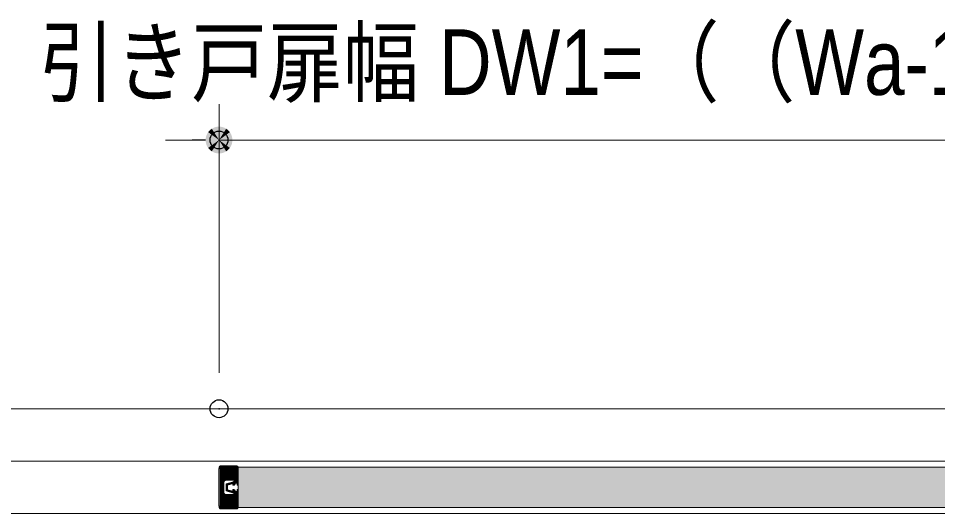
# Model space of a CAD drawing. Units: millimetres, scale not verified. Extents: x -9094 to 9094, y -4567 to 4567.
# Drawn here: x -162 to 610, y 286 to 702 of the extents above; entities that cross this region are included whole.
import ezdxf
from ezdxf.enums import TextEntityAlignment as Align

# ---------------------------------------------------------------- set-up
doc = ezdxf.new("R2010")
doc.units = ezdxf.units.MM
doc.header["$LTSCALE"] = 30
doc.header["$PDMODE"] = 32
doc.header["$PDSIZE"] = 15
for name, color, linetype, lineweight in [('0-2_2寸法-1', 7, 'Continuous', 15), ('0-3_0', 7, 'Continuous', 25), ('0-5_3一般', 254, 'Continuous', 20)]:
    doc.layers.add(name, color=color, linetype=linetype, lineweight=lineweight)
doc.layers.add('0-4_Defpoints', color=7, linetype='Continuous')
doc.styles.add('ＭＳ Ｐゴシック', font='')
doc.styles.get('ＭＳ Ｐゴシック').set_extended_font_data('MS PGothic')

# ---------------------------------------------------------------- blocks, each defined once
blk = doc.blocks.new('グループ-60')
at = {"layer": '0-5_3一般', "lineweight": 18}
for p, q in [((80985, 9324), (80985, 9316)), ((81013, 9332), (80993, 9332)), ((80993, 9308), (81013, 9308)), ((81017, 9358), (81017, 9336)), ((81093, 9358), (81093, 9320)), ((81101, 9312), (81109, 9312)), ((80985, 9186), (80985, 9194)), ((80993, 9202), (81013, 9202)), ((81013, 9178), (80993, 9178)), ((81017, 9152), (81017, 9174)), ((81093, 9152), (81093, 9190)), ((81101, 9198), (81109, 9198))]:
    blk.add_line(p, q, dxfattribs=at)
at = {"layer": '0-5_3一般', "color": 7, "lineweight": 15}
for p, q in [((80985, 9324), (80985, 9316)), ((81013, 9332), (80993, 9332)), ((80993, 9308), (81013, 9308)), ((81017, 9358), (81017, 9336)), ((81041, 9336), (81041, 9358)), ((81093, 9358), (81093, 9320)), ((81101, 9312), (81109, 9312)), ((81117, 9320), (81117, 9358)), ((80985, 9186), (80985, 9194)), ((80993, 9202), (81013, 9202)), ((81013, 9178), (80993, 9178)), ((81017, 9152), (81017, 9174)), ((81041, 9174), (81041, 9152)), ((81093, 9152), (81093, 9190)), ((81101, 9198), (81109, 9198)), ((81117, 9190), (81117, 9152))]:
    blk.add_line(p, q, dxfattribs=at)
at = {"layer": '0-5_3一般'}
for p, q in [((81037.8, 9323), (80985, 9323)), ((81033.5, 9317), (80985, 9317)), ((81040, 9329), (80986.8, 9329)), ((81025.6, 9311), (80986.8, 9311)), ((81040.9, 9335), (81016.9, 9335)), ((81041, 9353), (81017, 9353)), ((81041, 9347), (81017, 9347)), ((81041, 9341), (81017, 9341)), ((81117, 9357), (81093, 9357)), ((81117, 9357), (81093, 9357)), ((81117, 9351), (81093, 9351)), ((81117, 9345), (81093, 9345)), ((81117, 9339), (81093, 9339)), ((81117, 9333), (81093, 9333)), ((81117, 9327), (81093, 9327)), ((81117, 9321), (81093, 9321)), ((81115.2, 9315), (81094.8, 9315)), ((81035.2, 9191), (80985, 9191)), ((81038.7, 9185), (80985.1, 9185)), ((81028.9, 9197), (80985.6, 9197)), ((81040.5, 9179), (80989.2, 9179)), ((81041, 9173), (81017, 9173)), ((81041, 9167), (81017, 9167)), ((81041, 9161), (81017, 9161)), ((81041, 9155), (81017, 9155)), ((81117, 9185), (81093, 9185)), ((81117, 9179), (81093, 9179)), ((81117, 9173), (81093, 9173)), ((81117, 9167), (81093, 9167)), ((81117, 9161), (81093, 9161)), ((81117, 9155), (81093, 9155)), ((81116.9, 9191), (81093.1, 9191)), ((81112.8, 9197), (81097.2, 9197)), ((81112.8, 9197), (81097.2, 9197))]:
    blk.add_line(p, q, dxfattribs=at)
at = {"layer": '0-5_3一般', "color": 7, "lineweight": 15}
blk.add_lwpolyline([(81045, 9402), (81081, 9402), (81081, 9478), (81109, 9478), (81117, 9415), (81117, 9358), (81017, 9358), (80849, 9313), (80849, 9197), (81017, 9152), (81117, 9152), (81117, 9095), (81109, 9032), (81081, 9032), (81081, 9108), (81045, 9108), (81045, 9090), (81029, 9090), (81005.3, 9113.7), (80817, 9164.2), (80817, 9345.8), (81005.3, 9396.3), (81029, 9420), (81045, 9420)], close=True, dxfattribs=at)
at = {"layer": '0-5_3一般', "lineweight": 18}
for points in [[(81041, 9336), (81041, 9358), (81017, 9358)], [(81117, 9320), (81117, 9358), (81093, 9358)], [(81041, 9174), (81041, 9152), (81017, 9152)], [(81117, 9190), (81117, 9152), (81093, 9152)]]:
    blk.add_lwpolyline(points, dxfattribs=at)
for centre, radius, start, end in [((80993, 9324), 8, 90, 180), ((80993, 9316), 8, 180, 270), ((81013, 9336), 4, 270, 360), ((81013, 9336), 28, 270, 360), ((81101, 9320), 8, 180, 270), ((81109, 9320), 8, 270, 360), ((80993, 9194), 8, 90, 180), ((80993, 9186), 8, 180, 270), ((81013, 9174), 28, 0, 90), ((81013, 9174), 4, 0, 90), ((81101, 9190), 8, 90, 180), ((81109, 9190), 8, 0, 90)]:
    blk.add_arc(centre, radius, start, end, dxfattribs=at)
at = {"layer": '0-5_3一般', "color": 7, "lineweight": 15}
for centre, radius, start, end in [((80993, 9324), 8, 90, 180), ((80993, 9316), 8, 180, 270), ((81013, 9336), 4, 270, 0), ((81013, 9336), 28, 270, 0), ((81101, 9320), 8, 180, 270), ((81109, 9320), 8, 270, 0), ((80993, 9194), 8, 90, 180), ((80993, 9186), 8, 180, 270), ((81013, 9174), 28, 0, 90), ((81013, 9174), 4, 0, 90), ((81101, 9190), 8, 90, 180), ((81109, 9190), 8, 0, 90)]:
    blk.add_arc(centre, radius, start, end, dxfattribs=at)
at = {"layer": '0-5_3一般'}
for points in [[(81017, 9358), (81005.3, 9396.3), (80817, 9345.8)], [(81017, 9358), (80817, 9345.8), (80849, 9313)], [(80849, 9313), (80817, 9345.8), (80817, 9164.2)], [(80849, 9313), (80817, 9164.2), (80849, 9197)], [(81005.3, 9396.3), (81045, 9420), (81029, 9420)], [(81005.3, 9396.3), (81045, 9402), (81045, 9420)], [(81117, 9358), (81045, 9402), (81005.3, 9396.3)], [(81117, 9358), (81005.3, 9396.3), (81017, 9358)], [(81117, 9358), (81081, 9402), (81045, 9402)], [(81081, 9478), (81117, 9358), (81109, 9478)], [(81081, 9478), (81081, 9402), (81117, 9358)], [(81109, 9478), (81117, 9358), (81117, 9415)], [(80849, 9197), (80817, 9164.2), (81005.3, 9113.7)], [(80849, 9197), (81117, 9095), (81017, 9152)], [(80849, 9197), (81081, 9108), (81117, 9095)], [(80849, 9197), (81045, 9108), (81081, 9108)], [(80849, 9197), (81005.3, 9113.7), (81045, 9108)], [(81045, 9108), (81005.3, 9113.7), (81029, 9090)], [(81017, 9152), (81117, 9095), (81117, 9152)], [(81045, 9108), (81029, 9090), (81045, 9090)], [(81117, 9095), (81081, 9108), (81081, 9032)], [(81117, 9095), (81081, 9032), (81109, 9032)]]:
    blk.add_solid(points, dxfattribs=at)
blk = doc.blocks.new('グループ-61')
at = {"layer": '0-5_3一般'}
for p, q in [((81117, 9762), (80637, 9762)), ((81117, 9756), (80637, 9756)), ((81117, 9750), (80637, 9750)), ((81117, 9744), (80637, 9744)), ((81116.8, 9768), (80637.2, 9768)), ((81115.6, 9774), (80638.4, 9774)), ((81112.9, 9780), (80641.1, 9780)), ((81108.4, 9786), (80645.6, 9786)), ((81100, 9792), (80654, 9792)), ((81117, 9738), (80667, 9738)), ((81117, 9732), (80667, 9732)), ((81117, 9726), (80667, 9726)), ((80781, 9729), (80721, 9729)), ((80775, 9735), (80739, 9735)), ((81033, 9729), (80973, 9729)), ((81015, 9735), (80979, 9735)), ((81117, 9720), (80667, 9720)), ((81117, 9714), (80667, 9714)), ((81117, 9708), (80667, 9708)), ((81117, 9702), (80667, 9702)), ((81117, 9696), (80667, 9696)), ((81117, 9690), (80667, 9690)), ((81117, 9684), (80667, 9684)), ((81117, 9678), (80667, 9678)), ((81117, 9672), (80667, 9672)), ((81117, 9666), (80667, 9666)), ((81117, 9660), (80667, 9660)), ((81117, 9654), (80667, 9654)), ((81117, 9648), (80667, 9648)), ((81117, 9642), (80667, 9642)), ((81117, 9636), (80667, 9636)), ((81117, 9630), (80667, 9630)), ((81117, 9606), (80667, 9606)), ((81117, 9600), (80667, 9600)), ((81117, 9594), (80667, 9594)), ((81117, 9570), (80667, 9570)), ((81117, 9564), (80667, 9564)), ((81117, 9558), (80667, 9558)), ((81117, 9552), (80667, 9552)), ((81117, 9546), (80667, 9546)), ((81117, 9540), (80667, 9540)), ((81117, 9534), (80667, 9534)), ((81117, 9528), (80667, 9528)), ((81117, 9522), (80667, 9522)), ((81117, 9516), (80667, 9516)), ((81117, 9510), (80667, 9510)), ((81117, 9504), (80667, 9504)), ((81117, 9498), (80667, 9498)), ((81117, 9624), (80667.5, 9624)), ((81117, 9588), (80668.5, 9588)), ((81117, 9576), (80671.5, 9576)), ((81117, 9612), (80672.5, 9612)), ((81117, 9618), (80673.5, 9618)), ((81117, 9582), (80674.5, 9582)), ((81045, 9705), (80709, 9705)), ((81045, 9699), (80709, 9699)), ((81045, 9693), (80709, 9693)), ((81045, 9687), (80709, 9687)), ((81045, 9681), (80709, 9681)), ((81045, 9675), (80709, 9675)), ((81045, 9669), (80709, 9669)), ((81045, 9663), (80709, 9663)), ((81045, 9657), (80709, 9657)), ((81045, 9651), (80709, 9651)), ((81045, 9645), (80709, 9645)), ((81045, 9639), (80709, 9639)), ((81045, 9633), (80709, 9633)), ((81045, 9627), (80709, 9627)), ((81048.5, 9621), (80709, 9621)), ((81053.5, 9615), (80709, 9615)), ((81047.5, 9609), (80709, 9609)), ((81045, 9603), (80709, 9603)), ((81045, 9597), (80709, 9597)), ((81045, 9591), (80709, 9591)), ((81049.5, 9585), (80709, 9585)), ((81052.5, 9579), (80709, 9579)), ((81046.5, 9573), (80709, 9573)), ((81045, 9567), (80709, 9567)), ((81045, 9561), (80709, 9561)), ((81045, 9555), (80709, 9555)), ((81045, 9549), (80709, 9549)), ((81045, 9543), (80709, 9543)), ((81045, 9537), (80709, 9537)), ((81045, 9531), (80709, 9531)), ((81045, 9525), (80709, 9525)), ((81045, 9519), (80709, 9519)), ((81045, 9513), (80709, 9513)), ((81044.8, 9507), (80709.2, 9507)), ((81044.3, 9711), (80709.7, 9711)), ((81043.6, 9501), (80710.4, 9501)), ((81042.4, 9717), (80711.6, 9717)), ((81040.9, 9495), (80713.1, 9495)), ((80787, 9723), (80715, 9723)), ((81039, 9723), (80967, 9723)), ((81117, 9492), (80667, 9492)), ((81117, 9486), (80667, 9486)), ((81081, 9474), (80667, 9474)), ((81081, 9468), (80667, 9468)), ((81081, 9462), (80667, 9462)), ((81081, 9456), (80667, 9456)), ((81081, 9450), (80667, 9450)), ((81081, 9444), (80667, 9444)), ((81081, 9438), (80667, 9438)), ((80798.3, 9432), (80667, 9432)), ((80785.7, 9426), (80667, 9426)), ((80777.6, 9420), (80667, 9420)), ((80771.6, 9414), (80667, 9414)), ((80767.1, 9408), (80667, 9408)), ((80763.4, 9402), (80667, 9402)), ((80761, 9396), (80667, 9396)), ((80759.1, 9390), (80667, 9390)), ((80757.7, 9384), (80667, 9384)), ((80757.2, 9378), (80667, 9378)), ((80757, 9372), (80667, 9372)), ((80757, 9366), (80667, 9366)), ((80757, 9360), (80667, 9360)), ((80757, 9354), (80667, 9354)), ((80757, 9348), (80667, 9348)), ((80757, 9342), (80667, 9342)), ((80757, 9336), (80667, 9336)), ((80757, 9330), (80667, 9330)), ((80757, 9324), (80667, 9324)), ((80757, 9318), (80667, 9318)), ((80757, 9312), (80667, 9312)), ((80757, 9306), (80667, 9306)), ((80757, 9300), (80667, 9300)), ((80757, 9294), (80667, 9294)), ((80757, 9288), (80667, 9288)), ((80757, 9282), (80667, 9282)), ((80757, 9276), (80667, 9276)), ((80757, 9270), (80667, 9270)), ((80757, 9264), (80667, 9264)), ((81036.4, 9489), (80717.6, 9489)), ((81028, 9483), (80726, 9483)), ((81081, 9432), (81045, 9432)), ((81081, 9426), (81045, 9426)), ((81081, 9420), (81045, 9420)), ((81081, 9414), (81045, 9414)), ((81081, 9408), (81045, 9408)), ((81117, 9480), (81081, 9480)), ((80757, 9258), (80667, 9258)), ((80757, 9252), (80667, 9252)), ((80757, 9246), (80667, 9246)), ((80757, 9240), (80667, 9240)), ((80757, 9234), (80667, 9234)), ((80757, 9228), (80667, 9228)), ((80757, 9222), (80667, 9222)), ((80757, 9216), (80667, 9216)), ((80757, 9210), (80667, 9210)), ((80757, 9204), (80667, 9204)), ((80757, 9198), (80667, 9198)), ((80757, 9192), (80667, 9192)), ((80757, 9186), (80667, 9186)), ((80757, 9180), (80667, 9180)), ((80757, 9174), (80667, 9174)), ((80757, 9168), (80667, 9168)), ((80757, 9162), (80667, 9162)), ((80757, 9156), (80667, 9156)), ((80757, 9150), (80667, 9150)), ((80757, 9144), (80667, 9144)), ((80757, 9138), (80667, 9138)), ((80757.2, 9132), (80667, 9132)), ((80757.7, 9126), (80667, 9126)), ((80759.1, 9120), (80667, 9120)), ((80761, 9114), (80667, 9114)), ((80763.4, 9108), (80667, 9108)), ((80767.1, 9102), (80667, 9102)), ((80771.6, 9096), (80667, 9096)), ((80777.6, 9090), (80667, 9090)), ((80785.7, 9084), (80667, 9084)), ((80798.3, 9078), (80667, 9078)), ((81081, 9072), (80667, 9072)), ((81081, 9066), (80667, 9066)), ((81081, 9060), (80667, 9060)), ((81081, 9054), (80667, 9054)), ((81081, 9048), (80667, 9048)), ((81081, 9042), (80667, 9042)), ((81081, 9036), (80667, 9036)), ((81081, 9102), (81045, 9102)), ((81081, 9096), (81045, 9096)), ((81081, 9090), (81045, 9090)), ((81081, 9084), (81045, 9084)), ((81081, 9078), (81045, 9078)), ((81117, 9024), (80667, 9024)), ((81117, 9018), (80667, 9018)), ((81117, 9012), (80667, 9012)), ((81117, 9006), (80667, 9006)), ((81117, 9000), (80667, 9000)), ((81117, 8994), (80667, 8994)), ((81117, 8988), (80667, 8988)), ((81117, 8982), (80667, 8982)), ((81117, 8976), (80667, 8976)), ((81117, 8970), (80667, 8970)), ((81117, 8964), (80667, 8964)), ((81117, 8958), (80667, 8958)), ((81117, 8952), (80667, 8952)), ((81117, 8946), (80667, 8946)), ((81117, 8940), (80667, 8940)), ((81117, 8916), (80667, 8916)), ((81117, 8910), (80667, 8910)), ((81117, 8904), (80667, 8904)), ((81117, 8880), (80667, 8880)), ((81117, 8874), (80667, 8874)), ((81117, 8868), (80667, 8868)), ((81117, 8862), (80667, 8862)), ((81117, 8856), (80667, 8856)), ((81117, 8850), (80667, 8850)), ((81117, 8844), (80667, 8844)), ((81117, 8838), (80667, 8838)), ((81117, 8832), (80667, 8832)), ((81117, 8826), (80667, 8826)), ((81117, 8820), (80667, 8820)), ((81117, 8814), (80667, 8814)), ((81117, 8808), (80667, 8808)), ((81117, 8802), (80667, 8802)), ((81117, 8886), (80667.5, 8886)), ((81117, 8922), (80668.5, 8922)), ((81117, 8934), (80671.5, 8934)), ((81117, 8898), (80672.5, 8898)), ((81117, 8892), (80673.5, 8892)), ((81117, 8928), (80674.5, 8928)), ((81045, 9000), (80709, 9000)), ((81045, 8994), (80709, 8994)), ((81045, 8988), (80709, 8988)), ((81045, 8982), (80709, 8982)), ((81045, 8976), (80709, 8976)), ((81045, 8970), (80709, 8970)), ((81045, 8964), (80709, 8964)), ((81045, 8958), (80709, 8958)), ((81045, 8952), (80709, 8952)), ((81045, 8946), (80709, 8946)), ((81045, 8940), (80709, 8940)), ((81049.5, 8934), (80709, 8934)), ((81052.5, 8928), (80709, 8928)), ((81046.5, 8922), (80709, 8922)), ((81045, 8916), (80709, 8916)), ((81045, 8910), (80709, 8910)), ((81045, 8904), (80709, 8904)), ((81050.5, 8898), (80709, 8898)), ((81051.5, 8892), (80709, 8892)), ((81045.5, 8886), (80709, 8886)), ((81045, 8880), (80709, 8880)), ((81045, 8874), (80709, 8874)), ((81045, 8868), (80709, 8868)), ((81045, 8862), (80709, 8862)), ((81045, 8856), (80709, 8856)), ((81045, 8850), (80709, 8850)), ((81045, 8844), (80709, 8844)), ((81045, 8838), (80709, 8838)), ((81045, 8832), (80709, 8832)), ((81045, 8826), (80709, 8826)), ((81045, 8820), (80709, 8820)), ((81045, 8814), (80709, 8814)), ((81045, 8808), (80709, 8808)), ((81044.8, 8802), (80709.2, 8802)), ((81044.3, 9006), (80709.7, 9006)), ((81042.4, 9012), (80711.6, 9012)), ((81039, 9018), (80715, 9018)), ((81033, 9024), (80721, 9024)), ((81015, 9030), (80739, 9030)), ((81117, 9030), (81081, 9030)), ((81117, 8766), (80637, 8766)), ((81117, 8760), (80637, 8760)), ((81117, 8754), (80637, 8754)), ((81117, 8748), (80637, 8748)), ((81116.8, 8742), (80637.2, 8742)), ((81115.6, 8736), (80638.4, 8736)), ((81112.9, 8730), (80641.1, 8730)), ((81108.4, 8724), (80645.6, 8724)), ((81100, 8718), (80654, 8718)), ((81117, 8796), (80667, 8796)), ((81117, 8790), (80667, 8790)), ((81117, 8784), (80667, 8784)), ((81117, 8778), (80667, 8778)), ((81117, 8772), (80667, 8772)), ((81043.6, 8796), (80710.4, 8796)), ((81040.9, 8790), (80713.1, 8790)), ((80784, 8784), (80717.6, 8784)), ((80778, 8778), (80726, 8778)), ((81036.4, 8784), (80970, 8784)), ((81028, 8778), (80976, 8778))]:
    blk.add_line(p, q, dxfattribs=at)
at = {"layer": '0-5_3一般', "lineweight": 18}
for p, q in [((81087, 9795), (80667, 9795)), ((80709, 9510), (80709, 9705)), ((81015, 9480), (80739, 9480)), ((80757, 9135), (80757, 9375)), ((80709, 9000), (80709, 8805)), ((81015, 9030), (80739, 9030)), ((80667, 8715), (81087, 8715))]:
    blk.add_line(p, q, dxfattribs=at)
at = {"layer": '0-5_3一般', "color": 7, "lineweight": 15}
for p, q in [((81087, 9795), (80667, 9795)), ((80709, 9510), (80709, 9705)), ((81015, 9480), (80739, 9480)), ((80757, 9135), (80757, 9375)), ((80709, 9000), (80709, 8805)), ((81015, 9030), (80739, 9030)), ((80667, 8715), (81087, 8715))]:
    blk.add_line(p, q, dxfattribs=at)
blk.add_lwpolyline([(80667, 8779), (80634, 8779), (80634, 9731), (80667, 9731)], close=True, dxfattribs=at)
at = {"layer": '0-5_3一般', "lineweight": 18}
for points in [[(80637, 9765), (80637, 9738), (80667, 9738), (80667, 9624.5)], [(80739, 9735), (80775, 9735), (80787, 9723), (80967, 9723), (80979, 9735), (81015, 9735)], [(80817, 9435), (81045, 9435), (81045, 9408), (81081, 9408), (81081, 9480), (81117, 9480), (81117, 9765)], [(80667, 9624.5), (80676, 9615.5), (80667, 9606.5), (80667, 9589.5), (80676, 9580.5), (80667, 9571.5), (80667, 8938.5), (80676, 8929.5), (80667, 8920.5), (80667, 8903.5), (80676, 8894.5), (80667, 8885.5), (80667, 8772), (80637, 8772), (80637, 8745)], [(81045, 9705), (81045, 9624.5), (81054, 9615.5), (81045, 9606.5), (81045, 9589.5), (81054, 9580.5), (81045, 9571.5), (81045, 9510)], [(81117, 8745), (81117, 9030), (81081, 9030), (81081, 9102), (81045, 9102), (81045, 9075), (80817, 9075)], [(81045, 8805), (81045, 8885.5), (81054, 8894.5), (81045, 8903.5), (81045, 8920.5), (81054, 8929.5), (81045, 8938.5), (81045, 9000)], [(80739, 8775), (80775, 8775), (80787, 8787), (80967, 8787), (80979, 8775), (81015, 8775)]]:
    blk.add_lwpolyline(points, dxfattribs=at)
at = {"layer": '0-5_3一般', "color": 7, "lineweight": 15}
for points in [[(80637, 9765), (80637, 9738), (80667, 9738), (80667, 9624.5)], [(80739, 9735), (80775, 9735), (80787, 9723), (80967, 9723), (80979, 9735), (81015, 9735)], [(80817, 9435), (81045, 9435), (81045, 9408), (81081, 9408), (81081, 9480), (81117, 9480), (81117, 9765)], [(80667, 9624.5), (80676, 9615.5), (80667, 9606.5), (80667, 9589.5), (80676, 9580.5), (80667, 9571.5), (80667, 8938.5), (80676, 8929.5), (80667, 8920.5), (80667, 8903.5), (80676, 8894.5), (80667, 8885.5), (80667, 8772), (80637, 8772), (80637, 8745)], [(81045, 9705), (81045, 9624.5), (81054, 9615.5), (81045, 9606.5), (81045, 9589.5), (81054, 9580.5), (81045, 9571.5), (81045, 9510)], [(81117, 8745), (81117, 9030), (81081, 9030), (81081, 9102), (81045, 9102), (81045, 9075), (80817, 9075)], [(81045, 8805), (81045, 8885.5), (81054, 8894.5), (81045, 8903.5), (81045, 8920.5), (81054, 8929.5), (81045, 8938.5), (81045, 9000)], [(80739, 8775), (80775, 8775), (80787, 8787), (80967, 8787), (80979, 8775), (81015, 8775)]]:
    blk.add_lwpolyline(points, dxfattribs=at)
at = {"layer": '0-5_3一般', "lineweight": 18}
for centre, radius, start, end in [((80667, 9765), 30, 90, 180), ((80739, 9705), 30, 90, 180), ((81015, 9705), 30, 360, 90), ((81087, 9765), 30, 360, 90), ((80739, 9510), 30, 180, 270), ((81015, 9510), 30, 270, 0), ((80817, 9375), 60, 90, 180), ((80817, 9135), 60, 180, 270), ((80739, 9000), 30, 90, 180), ((80739, 8805), 30, 180, 270), ((81015, 9000), 30, 360, 90), ((81015, 8805), 30, 270, 0), ((80667, 8745), 30, 180, 270), ((81087, 8745), 30, 270, 0)]:
    blk.add_arc(centre, radius, start, end, dxfattribs=at)
at = {"layer": '0-5_3一般', "color": 7, "lineweight": 15}
for centre, radius, start, end in [((80667, 9765), 30, 90, 180), ((80739, 9705), 30, 90, 180), ((81015, 9705), 30, 0, 90), ((81087, 9765), 30, 0, 90), ((80739, 9510), 30, 180, 270), ((81015, 9510), 30, 270, 0), ((80817, 9375), 60, 90, 180), ((80817, 9135), 60, 180, 270), ((80739, 9000), 30, 90, 180), ((80739, 8805), 30, 180, 270), ((81015, 9000), 30, 0, 90), ((81015, 8805), 30, 270, 0), ((80667, 8745), 30, 180, 270), ((81087, 8745), 30, 270, 0)]:
    blk.add_arc(centre, radius, start, end, dxfattribs=at)
at = {"layer": '0-5_3一般'}
blk.add_solid([(80667, 8779), (80667, 9731), (80634, 8779), (80634, 9731)], dxfattribs=at)
blk = doc.blocks.new('グループ-62')
at = {"layer": '0-5_3一般', "color": 7, "lineweight": 15}
blk.add_line((81117, 8745), (81117, 9765), dxfattribs=at)
at = {"layer": '0-5_3一般'}
for name in ['グループ-61', 'グループ-60']:
    blk.add_blockref(name, (0, 0), dxfattribs=at)
blk = doc.blocks.new('グループ-66')
at = {"layer": '0-5_3一般', "color": 7, "lineweight": 15}
blk.add_lwpolyline([(81117, 9765), (104997, 9765), (104997, 8745), (81117, 8745)], close=True, dxfattribs=at)
at = {"layer": '0-5_3一般'}
blk.add_solid([(81117, 9765), (81117, 8745), (104997, 9765), (104997, 8745)], dxfattribs=at)
blk.add_blockref('グループ-62', (0, 0), dxfattribs=at)
blk = doc.blocks.new('グループ-74')
at = {"layer": '0-5_3一般', "color": 7, "lineweight": 15}
for points in [[(56280, 11235), (129840, 11235), (129840, 9915), (56280, 9915)], [(56280, 9915), (129840, 9915), (129840, 8595), (56280, 8595)]]:
    blk.add_lwpolyline(points, close=True, dxfattribs=at)
at = {"layer": '0-5_3一般'}
blk.add_blockref('グループ-66', (0, 0), dxfattribs=at)
blk = doc.blocks.new('グループ-75')
at = {"layer": '0-5_3一般'}
blk.add_blockref('グループ-74', (0, 0), dxfattribs=at)
blk = doc.blocks.new('_Dot')
at = {"layer": '0-3_0'}
blk.add_line((-15, 0), (-30, 0), dxfattribs=at)
for points in [[(0, 0), (-10.93, 10.27), (-9.56, 11.56)], [(0, 0), (-9.56, 11.56), (-8.04, 12.66)], [(0, 0), (-8.04, 12.66), (-6.39, 13.57)], [(0, 0), (-6.39, 13.57), (-4.64, 14.27)], [(0, 0), (-4.64, 14.27), (-2.81, 14.73)], [(0, 0), (-2.81, 14.73), (-0.94, 14.97)], [(0, 0), (-0.94, 14.97), (0.94, 14.97)], [(0, 0), (0.94, 14.97), (2.81, 14.73)], [(0, 0), (2.81, 14.73), (4.64, 14.27)], [(0, 0), (4.64, 14.27), (6.39, 13.57)], [(0, 0), (6.39, 13.57), (8.04, 12.66)], [(0, 0), (8.04, 12.66), (9.56, 11.56)], [(0, 0), (9.56, 11.56), (10.93, 10.27)], [(0, 0), (-15, 0), (-14.88, 1.88)], [(0, 0), (-14.88, -1.88), (-15, 0)], [(0, 0), (-14.88, 1.88), (-14.53, 3.73)], [(0, 0), (-14.53, -3.73), (-14.88, -1.88)], [(0, 0), (-14.53, 3.73), (-13.95, 5.52)], [(0, 0), (-13.95, -5.52), (-14.53, -3.73)], [(0, 0), (-13.95, 5.52), (-13.14, 7.23)], [(0, 0), (-13.14, -7.23), (-13.95, -5.52)], [(0, 0), (-13.14, 7.23), (-12.14, 8.82)], [(0, 0), (-12.14, -8.82), (-13.14, -7.23)], [(0, 0), (-12.14, 8.82), (-10.93, 10.27)], [(0, 0), (-10.93, -10.27), (-12.14, -8.82)], [(0, 0), (-9.56, -11.56), (-10.93, -10.27)], [(0, 0), (-8.04, -12.66), (-9.56, -11.56)], [(0, 0), (-6.39, -13.57), (-8.04, -12.66)], [(0, 0), (-4.64, -14.27), (-6.39, -13.57)], [(0, 0), (-2.81, -14.73), (-4.64, -14.27)], [(0, 0), (-0.94, -14.97), (-2.81, -14.73)], [(0, 0), (0.94, -14.97), (-0.94, -14.97)], [(0, 0), (10.93, 10.27), (12.14, 8.82)], [(0, 0), (12.14, 8.82), (13.14, 7.23)], [(0, 0), (13.14, 7.23), (13.95, 5.52)], [(0, 0), (13.95, 5.52), (14.53, 3.73)], [(0, 0), (14.53, 3.73), (14.88, 1.88)], [(0, 0), (14.88, 1.88), (15, 0)], [(0, 0), (2.81, -14.73), (0.94, -14.97)], [(0, 0), (4.64, -14.27), (2.81, -14.73)], [(0, 0), (6.39, -13.57), (4.64, -14.27)], [(0, 0), (8.04, -12.66), (6.39, -13.57)], [(0, 0), (9.56, -11.56), (8.04, -12.66)], [(0, 0), (10.93, -10.27), (9.56, -11.56)], [(0, 0), (12.14, -8.82), (10.93, -10.27)], [(0, 0), (13.14, -7.23), (12.14, -8.82)], [(0, 0), (13.95, -5.52), (13.14, -7.23)], [(0, 0), (14.53, -3.73), (13.95, -5.52)], [(0, 0), (14.88, -1.88), (14.53, -3.73)], [(0, 0), (15, 0), (14.88, -1.88)]]:
    blk.add_solid(points, dxfattribs=at)

msp = doc.modelspace()

# ---------------------------------------------------------------- linework, layer by layer
at = {"layer": '0-2_2寸法-1'}
for p, q in [((6.65, 404.5), (6.65, 630)), ((-15.86, 600), (-38.37, 600)), ((834.65, 600), (6.65, 600))]:
    msp.add_line(p, q, dxfattribs=at)
at = {"layer": '0-4_Defpoints'}
for p in [(6.65, 600), (6.65, 374.5)]:
    msp.add_point(p, dxfattribs=at)

# ---------------------------------------------------------------- block references
at = {"layer": '0-2_2寸法-1', "xscale": 0.7503418, "yscale": 0.7503418}
msp.add_blockref('_Dot', (6.65, 600), dxfattribs=at)
at = {"layer": '0-5_3一般', "xscale": 0.03333333, "yscale": 0.03333333}
msp.add_blockref('グループ-75', (-2681.25, 0), dxfattribs=at)

# ---------------------------------------------------------------- texts
at = {"layer": '0-2_2寸法-1', "style": 'ＭＳ Ｐゴシック', "width": 0.85}
msp.add_text('引き戸扉幅 DW1=（（Wa-132）+32）/3', height=54.99, dxfattribs=at).set_placement((-144.33, 621.39), align=Align.BOTTOM_LEFT)

doc.saveas('drawing.dxf')
